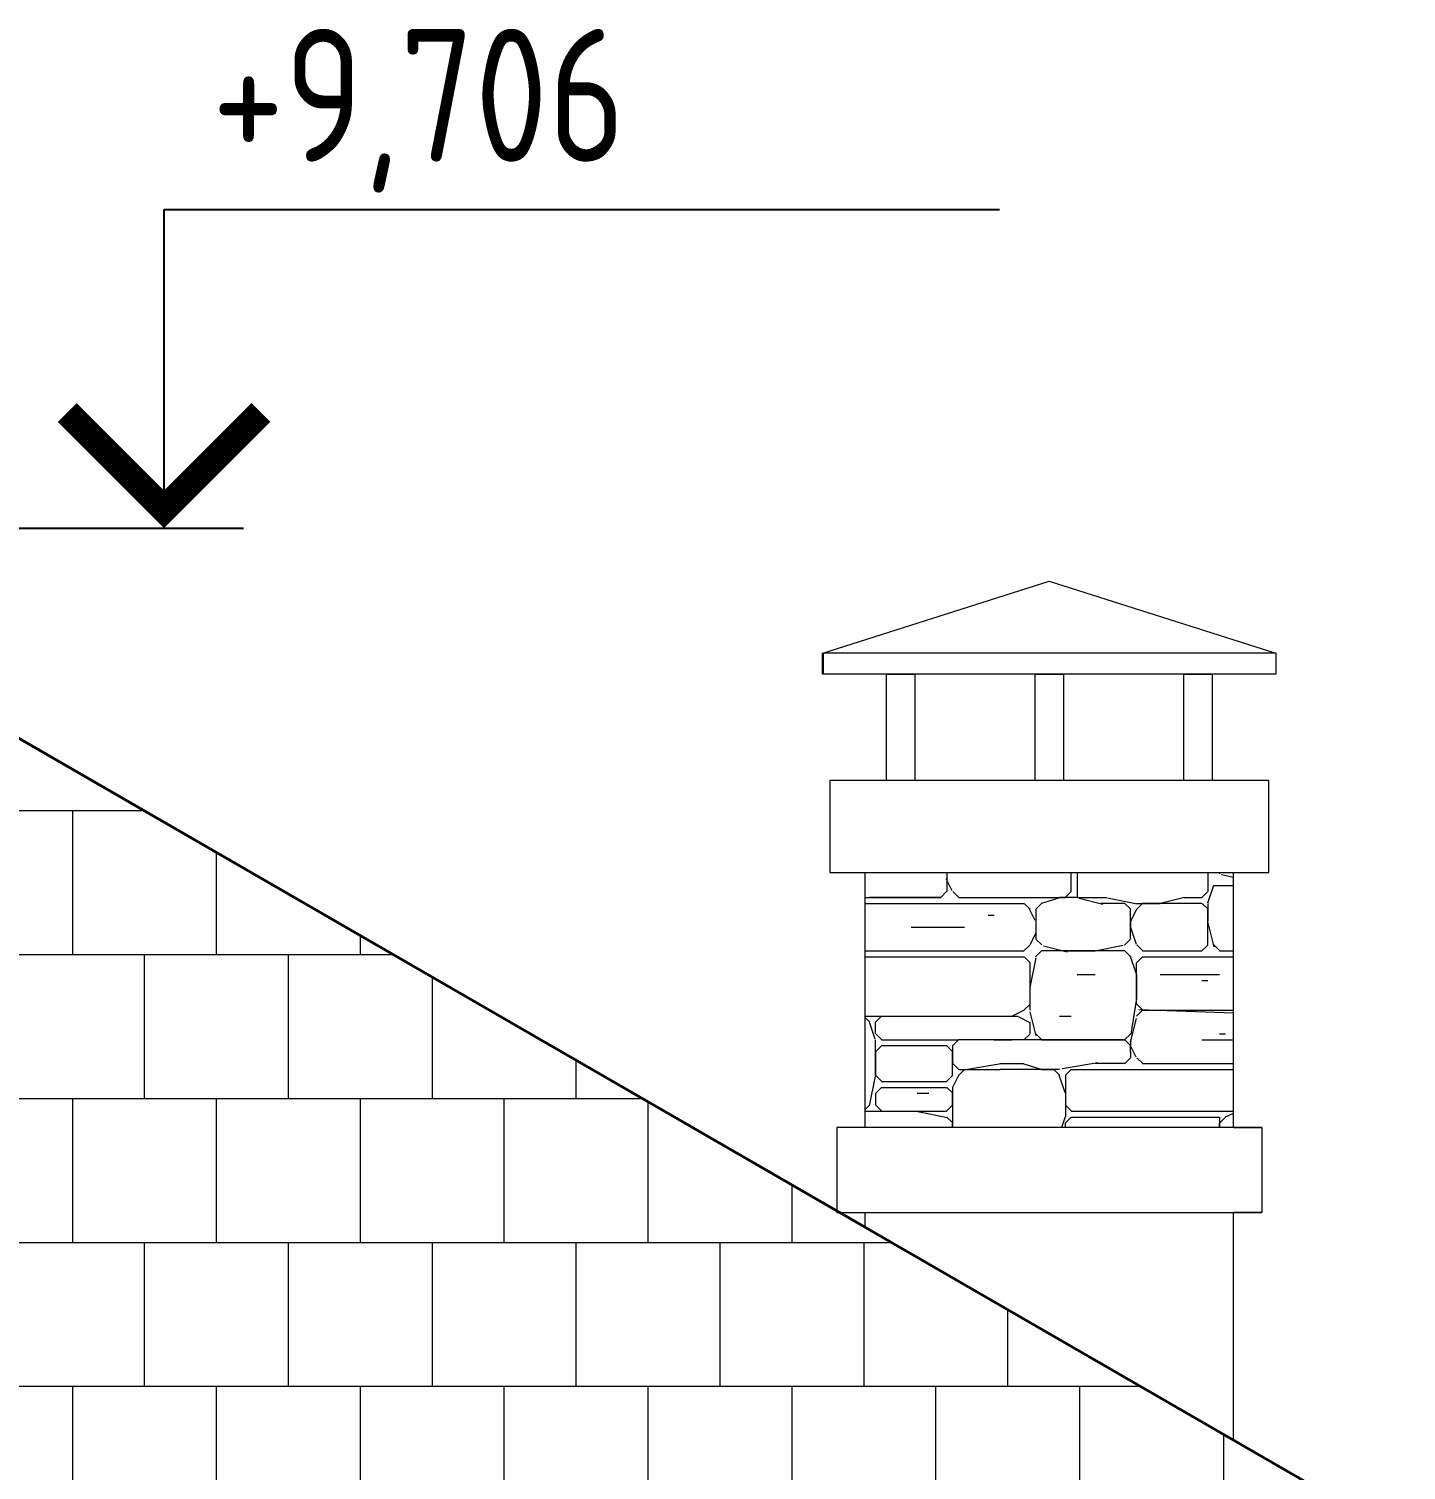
# Model space of a CAD drawing. Extents: x -12289450 to -10763036, y -7834513 to -6150123.
# Drawn here: x -11130987 to -11129042, y -7699345 to -7697309 of the extents above; entities that cross this region are included whole.
import ezdxf

# ---------------------------------------------------------------- set-up
doc = ezdxf.new("R2010")
doc.units = 0
doc.header["$LTSCALE"] = 25
for name, color, linetype in [('008-ШТРИХОВКА', 252, 'Continuous'), ('Крыши', 7, 'Continuous'), ('Примечания', 7, 'Continuous')]:
    doc.layers.add(name, color=color, linetype=linetype)
doc.layers.add('RAZMER', color=7, linetype='Continuous', lineweight=9)
doc.styles.add('GOST 2.304', font='cs_gost2304.shx')

msp = doc.modelspace()

# ---------------------------------------------------------------- hatches: boundary and pattern name
at = {"layer": '008-ШТРИХОВКА', "lineweight": 18, "ltscale": 3}
h = msp.add_hatch(dxfattribs=at)
h.set_pattern_fill('AR-B88', color=256)
h.set_pattern_definition([(0, (-57541.28, -161115.81), (0, 203.2), []), (90, (-57541.28, -161115.81), (-101.6, 203.2), [203.2, -203.2])])
h.paths.add_polyline_path([(-11131705.9, -7698630.7), (-11131706.2, -7698171.6), (-11131752.1, -7698150.7), (-11131517.4, -7698015.2), (-11125615.9, -7701420.7), (-11137415.9, -7701420.7), (-11132275.9, -7698453.1), (-11132275.9, -7698500.7), (-11132225.9, -7698500.7), (-11132225.9, -7698860.7), (-11132225.9, -7698980.7), (-11132225.9, -7699536.3), (-11132326.3, -7699536.3), (-11132326.3, -7700177.4), (-11131605.5, -7700177.4), (-11131605.5, -7699536.3), (-11131705.9, -7699536.3)])
at = {"layer": 'RAZMER', "lineweight": 0, "ltscale": 4}
h = msp.add_hatch(dxfattribs=at)
h.set_pattern_fill('DSLSTN', color=251, scale=300, style=0, pattern_type=2)
h.set_pattern_definition([(180, (440752.4, -635207), (-1e-13, -837.9), [184.338, -653.562]), (0, (439939.6, -635240.5), (0, 837.9), [108.927, -728.973]), (0, (440048.6, -635282.4), (0, 837.9), [58.653, -779.247]), (315, (440040.2, -635274.06), (837.899983, -2e-13), [11.8497, -1173.11985]), (270, (440040.2, -635265.7), (837.9, -2e-13), [8.379, -829.521]), (270, (440040.2, -635248.9), (837.9, -2e-13), [16.758, -821.142]), (225, (440048.56, -635240.54), (-1e-13, -837.899983), [11.8497, -1173.11985]), (180, (440283.2, -635240.5), (-1e-13, -837.9), [234.612, -603.288]), (135, (440291.56, -635248.9), (-837.899983, 7e-14), [11.8497, -1173.11985]), (90, (440291.56, -635257.3), (-837.9, 5e-14), [8.379, -829.521]), (180, (440283.2, -634762.9), (-1e-13, -837.9), [351.918, -485.982]), (180, (440207.8, -634930.5), (-1e-13, -837.9), [159.201, -678.699]), (180, (440400.5, -634553.5), (-1e-13, -837.9), [343.539, -494.361]), (225, (440534.55, -635005.9), (-1e-13, -837.899983), [11.8497, -1173.11985]), (315, (440534.55, -635005.9), (837.899983, -2e-13), [11.8497, -1173.11985]), (45, (440299.93, -634704.3), (7e-14, 837.899983), [11.8497, -1173.11985]), (0, (440056.94, -634704.3), (0, 837.9), [242.991, -594.909]), (135, (440559.7, -634821.6), (-837.899983, 7e-14), [11.8497, -1173.11985]), (180, (440693.75, -634821.6), (-1e-13, -837.9), [134.064, -703.836]), (225, (440417.24, -634829.97), (-1e-13, -837.899983), [11.8497, -1173.11985]), (180, (440702.1, -634830), (-1e-13, -837.9), [284.886, -553.014]), (0, (439989.9, -635315.95), (0, 837.9), [16.758, -821.142]), (0, (440090.5, -634846.7), (0, 837.9), [8.379, -829.521]), (0, (439939.6, -634804.8), (0, 837.9), [50.274, -787.626]), (0, (439914.5, -634788.1), (0, 837.9), [16.758, -821.142]), (0, (440660.2, -634670.8), (0, 837.9), [33.516, -804.384]), (0, (440677, -634662.4), (0, 837.9), [67.032, -770.868]), (0, (440090.5, -635064.6), (0, 837.9), [8.379, -829.521]), (0, (439981.5, -635081.3), (0, 837.9), [75.411, -762.489]), (0, (439889.4, -635064.6), (0, 837.9), [25.137, -812.763]), (0, (440643.5, -635290.8), (0, 837.9), [16.758, -821.142]), (0, (440660.2, -635299.2), (0, 837.9), [25.137, -812.763]), (0, (440584.8, -635248.9), (0, 837.9), [8.379, -829.521]), (0, (440702.1, -635232.2), (0, 837.9), [16.758, -821.142]), (0, (440191, -635207), (0, 837.9), [16.758, -821.142]), (0, (440216.14, -635148.4), (0, 837.9), [25.137, -812.763]), (0, (440417.2, -635232.2), (0, 837.9), [8.379, -829.521]), (0, (440392.1, -635240.5), (0, 837.9), [75.411, -762.489]), (0, (440534.55, -635173.5), (0, 837.9), [8.379, -829.521]), (0, (440542.9, -635165.1), (0, 837.9), [33.516, -804.384]), (0, (440392.1, -635156.75), (0, 837.9), [8.379, -829.521]), (0, (440333.45, -635148.4), (0, 837.9), [83.79, -754.11]), (0, (440576.4, -635081.3), (0, 837.9), [58.653, -779.247]), (0, (440484.3, -635047.8), (0, 837.9), [25.137, -812.763]), (0, (440258, -634980.8), (0, 837.9), [8.379, -829.521]), (0, (440341.8, -634964), (0, 837.9), [16.758, -821.142]), (0, (440350.2, -634955.65), (0, 837.9), [16.758, -821.142]), (0, (440115.6, -634570.2), (0, 837.9), [8.379, -829.521]), (0, (440115.6, -634620.5), (0, 837.9), [50.274, -787.626]), (0, (440266.4, -634587), (0, 837.9), [16.758, -821.142]), (0, (440283.2, -634578.6), (0, 837.9), [67.032, -770.868]), (0, (440207.8, -634746.2), (0, 837.9), [16.758, -821.142]), (0, (440023.4, -634729.4), (0, 837.9), [25.137, -812.763]), (0, (440015.05, -634721), (0, 837.9), [108.927, -728.973]), (0, (440501, -634762.9), (0, 837.9), [8.379, -829.521]), (0, (440367, -634746.2), (0, 837.9), [8.379, -829.521]), (0, (440383.7, -634754.56), (0, 837.9), [25.137, -812.763]), (0, (440609.96, -634880.24), (0, 837.9), [41.895, -796.005]), (0, (440576.4, -634871.9), (0, 837.9), [41.895, -796.005]), (0, (440434, -634888.6), (0, 837.9), [16.758, -821.142]), (0, (440459.1, -634846.7), (0, 837.9), [16.758, -821.142]), (0, (440450.76, -634838.35), (0, 837.9), [16.758, -821.142]), (0, (440283.2, -634905.4), (0, 837.9), [25.137, -812.763]), (0, (440157.5, -634897), (0, 837.9), [16.758, -821.142]), (0, (440149.1, -634905.4), (0, 837.9), [16.758, -821.142]), (0, (440082.1, -634888.6), (0, 837.9), [16.758, -821.142]), (270, (440040.2, -634469.7), (837.9, -2e-13), [75.411, -762.489]), (243.43495, (440048.56, -634452.9), (3.1e-05, -837.899992), [18.736014, -1854.86532]), (251.56505, (440199.39, -634511.57), (-7e-06, -837.899987), [26.49673, -2623.1757]), (270, (440199.4, -634478.05), (837.9, -2e-13), [33.516, -804.384]), (288.43495, (440191, -634452.91), (837.9000444, -1675.799994), [26.49673, -2623.1757]), (333.43495, (439847.47, -635106.48), (837.899992, 3.1e-05), [18.736014, -1854.86532]), (296.56505, (439839.1, -635089.7), (837.900001, -837.900036), [18.736014, -1854.86532]), (270, (439839.1, -635056.2), (837.9, -2e-13), [33.516, -804.384]), (206.56505, (439855.85, -635047.82), (-837.900036, -837.900001), [18.736014, -1854.86532]), (26.565051, (439847.47, -634511.57), (837.900021, 837.900016), [18.736014, -1854.86532]), (348.69007, (439855.85, -634578.6), (837.8999923, 3.91e-05), [42.72469, -4229.7438]), (333.43495, (439839.1, -634570.22), (837.899992, 3.1e-05), [18.736014, -1854.86532]), (270, (439839.1, -634519.95), (837.9, -2e-13), [50.274, -787.626]), (225, (439847.47, -634511.57), (-1e-13, -837.899983), [11.8497, -1173.11985]), (0, (439847.5, -635039.44), (0, 837.9), [175.959, -661.941]), (315, (439830.7, -635022.7), (837.899983, -2e-13), [23.69939, -1161.27015]), (270, (439830.7, -634972.4), (837.9, -2e-13), [50.274, -787.626]), (243.43495, (439839.1, -634955.65), (3.1e-05, -837.899992), [18.736014, -1854.86532]), (225, (439847.47, -634947.3), (-1e-13, -837.899983), [11.8497, -1173.11985]), (194.03624, (439880.98, -634938.9), (-2513.7000764, -837.899857), [34.547505, -3420.2028]), (0, (440207.8, -634930.5), (0, 837.9), [16.758, -821.142]), (0, (439981.5, -635299.2), (0, 837.9), [41.895, -796.005]), (0, (439939.6, -635307.6), (0, 837.9), [92.169, -745.731]), (45, (439939.64, -634654), (7e-14, 837.899983), [23.69939, -1161.27015]), (90, (439939.6, -634687.5), (-837.9, 5e-14), [33.516, -804.384]), (135, (439948, -634695.9), (-837.899983, 7e-14), [11.8497, -1173.11985]), (116.56505, (440048.56, -634662.4), (-837.900001, 837.900036), [18.736014, -1854.86532]), (90, (440048.6, -634679.15), (-837.9, 5e-14), [16.758, -821.142]), (63.434949, (440040.2, -634695.9), (-1.6e-05, 837.899992), [18.736014, -1854.86532]), (288.43495, (440576.44, -634670.77), (837.9000444, -1675.799994), [26.49673, -2623.1757]), (270, (440576.4, -634662.4), (837.9, -2e-13), [8.379, -829.521]), (243.43495, (440584.82, -634645.63), (3.1e-05, -837.899992), [18.736014, -1854.86532]), (251.56505, (440677, -635081.34), (-7e-06, -837.899987), [26.49673, -2623.1757]), (270, (440677, -635039.44), (837.9, -2e-13), [41.895, -796.005]), (296.56505, (440668.6, -635022.7), (837.900001, -837.900036), [18.736014, -1854.86532]), (288.43495, (440291.56, -635081.34), (837.9000444, -1675.799994), [26.49673, -2623.1757]), (270, (440291.56, -635073), (837.9, -2e-13), [8.379, -829.521]), (243.43495, (440299.93, -635056.2), (3.1e-05, -837.899992), [18.736014, -1854.86532]), (243.43495, (440157.5, -635089.7), (3.1e-05, -837.899992), [18.736014, -1854.86532]), (270, (440157.5, -635073), (837.9, -2e-13), [16.758, -821.142]), (296.56505, (440149.1, -635056.2), (837.900001, -837.900036), [18.736014, -1854.86532]), (315, (440291.56, -634662.4), (837.899983, -2e-13), [23.69939, -1161.27015]), (63.434949, (440149.1, -634838.35), (-1.6e-05, 837.899992), [18.736014, -1854.86532]), (90, (440149.1, -634855.1), (-837.9, 5e-14), [16.758, -821.142]), (135, (440165.9, -634871.86), (-837.899983, 7e-14), [23.69939, -1161.27015]), (90, (440718.9, -634913.8), (-837.9, 5e-14), [75.411, -762.489]), (45, (440710.5, -634922.14), (7e-14, 837.899983), [11.8497, -1173.11985]), (270, (440668.6, -634938.9), (837.9, -2e-13), [58.653, -779.247]), (270, (440534.55, -634938.9), (837.9, -2e-13), [67.032, -770.868]), (108.43495, (440769.16, -635240.54), (-837.9000444, 1675.799994), [26.49673, -2623.1757]), (90, (440769.2, -635290.8), (-837.9, 5e-14), [50.274, -787.626]), (78.690068, (440760.78, -635332.71), (-9.9e-06, 837.8999923), [42.72469, -4229.7438]), (278.1301, (440551.3, -635274.06), (837.8997774, -5027.3998965), [59.24848, -5865.5994]), (270, (440551.3, -635240.5), (837.9, -2e-13), [33.516, -804.384]), (251.56505, (440559.68, -635215.4), (-7e-06, -837.899987), [26.49673, -2623.1757]), (333.43495, (440132.35, -635207.02), (837.899992, 3.1e-05), [18.736014, -1854.86532]), (180, (440140.7, -635240.5), (-1e-13, -837.9), [58.653, -779.247]), (0, (440048.6, -634880.24), (0, 837.9), [343.539, -494.361]), (180, (440191, -635282.4), (-1e-13, -837.9), [83.79, -754.11]), (189.46232, (440241.28, -635274.06), (-4189.4998786, -837.8998155), [50.96747, -5045.7792]), (180, (440283.2, -635274.06), (-1e-13, -837.9), [41.895, -796.005]), (0, (440216.14, -635240.5), (0, 837.9), [25.137, -812.763]), (0, (440098.8, -635240.5), (0, 837.9), [25.137, -812.763]), (180, (439956.4, -634938.9), (-1e-13, -837.9), [75.411, -762.489]), (90, (440040.2, -634930.5), (-837.9, 5e-14), [50.274, -787.626]), (63.434949, (440031.8, -634947.27), (-1.6e-05, 837.899992), [18.736014, -1854.86532]), (0, (440006.7, -634947.3), (0, 837.9), [25.137, -812.763]), (350.53768, (439956.4, -634938.9), (837.8999918, 3.62e-05), [50.96747, -5045.7792]), (0, (439981.5, -634947.3), (0, 837.9), [41.895, -796.005]), (350.53768, (439931.26, -634938.9), (837.8999918, 3.62e-05), [50.96747, -5045.7792]), (350.53768, (440618.34, -634503.19), (837.8999918, 3.62e-05), [50.96747, -5045.7792]), (0, (440442.4, -634503.2), (0, 837.9), [175.959, -661.941]), (26.565051, (440425.62, -634511.57), (837.900021, 837.900016), [18.736014, -1854.86532]), (0, (440207.8, -634511.6), (0, 837.9), [209.475, -628.425]), (0, (440165.9, -634444.5), (0, 837.9), [16.758, -821.142]), (341.56505, (440140.73, -634436.16), (837.899987, -7e-06), [26.49673, -2623.1757]), (0, (440107.2, -634436.16), (0, 837.9), [33.516, -804.384]), (9.4623222, (440056.94, -634444.53), (4189.4998465, 837.8999764), [50.96747, -5045.7792]), (348.69007, (439989.91, -634503.19), (837.8999923, 3.91e-05), [42.72469, -4229.7438]), (0, (439864.2, -634503.2), (0, 837.9), [125.685, -712.215]), (8.1301023, (439973.15, -634586.98), (5027.3998629, 837.8999792), [59.24848, -5865.5994]), (0, (439897.74, -634587), (0, 837.9), [75.411, -762.489]), (281.30993, (440040.19, -634603.74), (837.8998758, -3351.6001317), [42.72469, -4229.7438]), (270, (440040.2, -634578.6), (837.9, -2e-13), [25.137, -812.763]), (243.43495, (440048.56, -634561.84), (3.1e-05, -837.899992), [18.736014, -1854.86532]), (0, (440316.7, -634545.1), (0, 837.9), [50.274, -787.626]), (0, (440107.2, -634545.1), (0, 837.9), [41.895, -796.005]), (0, (440383.7, -634654), (0, 837.9), [16.758, -821.142]), (9.4623222, (440333.45, -634662.39), (4189.4998465, 837.8999764), [50.96747, -5045.7792]), (0, (440132.35, -634662.4), (0, 837.9), [201.096, -636.804]), (0, (440132.35, -634662.4), (0, 837.9), [58.653, -779.247]), (353.65981, (440056.94, -634654.01), (837.8999791, 3.02e-05), [75.87507, -7511.6322]), (180, (440693.75, -634628.9), (-1e-13, -837.9), [276.507, -561.393]), (0, (440417.2, -634587), (0, 837.9), [276.507, -561.393]), (0, (440559.7, -634762.9), (0, 837.9), [184.338, -653.562]), (0, (440559.7, -634712.7), (0, 837.9), [184.338, -653.562]), (0, (440442.4, -634712.7), (0, 837.9), [117.306, -720.594]), (333.43495, (440425.62, -634704.3), (837.899992, 3.1e-05), [18.736014, -1854.86532]), (348.69007, (440526.17, -634628.87), (837.8999923, 3.91e-05), [42.72469, -4229.7438]), (14.036243, (440425.62, -634637.25), (2513.7000325, 837.8999888), [34.547505, -3420.2028]), (180, (440149.1, -634922.1), (-1e-13, -837.9), [67.032, -770.868]), (0, (439931.3, -634712.7), (0, 837.9), [351.918, -485.982]), (0, (440191, -634771.3), (0, 837.9), [50.274, -787.626]), (0, (440056.94, -634871.9), (0, 837.9), [83.79, -754.11]), (165.96376, (439931.26, -634880.24), (-837.8999707, -6.1e-05), [34.547505, -3420.2028]), (180, (439989.9, -634880.24), (-1e-13, -837.9), [58.653, -779.247]), (187.12502, (440056.94, -634871.86), (-5865.3000122, -837.9003778), [67.55366, -6687.8121]), (0, (439897.74, -634771.3), (0, 837.9), [242.991, -594.909]), (0, (440207.8, -635341.1), (0, 837.9), [335.16, -502.74]), (0, (440467.5, -635274.06), (0, 837.9), [41.895, -796.005]), (0, (440207.8, -635282.4), (0, 837.9), [335.16, -502.74]), (296.56505, (440291.56, -635248.92), (837.900001, -837.900036), [18.736014, -1854.86532]), (270, (440291.56, -635240.5), (837.9, -2e-13), [8.379, -829.521]), (255.96376, (440299.93, -635207.02), (6.1e-05, -837.8999707), [34.547505, -3420.2028]), (0, (440308.3, -635198.64), (0, 837.9), [310.023, -527.877]), (284.03624, (440400.48, -635072.96), (837.899857, -2513.7000764), [34.547505, -3420.2028]), (270, (440400.5, -635047.8), (837.9, -2e-13), [25.137, -812.763]), (251.56505, (440408.86, -635022.69), (-7e-06, -837.899987), [26.49673, -2623.1757]), (0, (440308.3, -635123.2), (0, 837.9), [310.023, -527.877]), (180, (440643.5, -635014.3), (-1e-13, -837.9), [100.548, -737.352]), (206.56505, (440660.23, -635005.93), (-837.900036, -837.900001), [18.736014, -1854.86532]), (315, (440400.5, -634989.17), (837.899983, -2e-13), [11.8497, -1173.11985]), (270, (440400.5, -634972.4), (837.9, -2e-13), [16.758, -821.142]), (243.43495, (440408.86, -634938.9), (3.1e-05, -837.899992), [18.736014, -1854.86532]), (135, (440534.55, -634947.3), (-837.899983, 7e-14), [23.69939, -1161.27015]), (165.96376, (440450.76, -635014.3), (-837.8999707, -6.1e-05), [34.547505, -3420.2028]), (180, (440526.2, -635014.3), (-1e-13, -837.9), [75.411, -762.489]), (0, (440408.9, -635022.7), (0, 837.9), [259.749, -578.151]), (26.565051, (440123.98, -635207.02), (837.900021, 837.900016), [18.736014, -1854.86532]), (0, (440090.5, -635207), (0, 837.9), [33.516, -804.384]), (0, (439881, -635207), (0, 837.9), [83.79, -754.11]), (353.65981, (439805.57, -635198.645), (837.8999791, 3.02e-05), [75.87507, -7511.6322]), (0, (439805.6, -635123.2), (0, 837.9), [335.16, -502.74]), (0, (439864.2, -635114.85), (0, 837.9), [276.507, -561.393]), (0, (439855.85, -635047.8), (0, 837.9), [284.886, -553.014]), (260.53768, (440299.93, -635181.89), (3.62e-05, -837.8999918), [50.96747, -5045.7792]), (270, (440299.9, -635148.4), (837.9, -2e-13), [33.516, -804.384]), (288.43495, (440291.56, -635123.23), (837.9000444, -1675.799994), [26.49673, -2623.1757]), (284.03624, (440149.11, -635198.64), (837.899857, -2513.7000764), [34.547505, -3420.2028]), (270, (440149.1, -635165.1), (837.9, -2e-13), [33.516, -804.384]), (258.69007, (440157.49, -635123.23), (3.91e-05, -837.8999923), [42.72469, -4229.7438]), (45, (440283.2, -635106.5), (7e-14, 837.899983), [11.8497, -1173.11985]), (11.309932, (440241.28, -635114.85), (3351.6001025, 837.8999928), [42.72469, -4229.7438]), (0, (440199.4, -635114.85), (0, 837.9), [41.895, -796.005]), (345.96376, (440165.87, -635106.48), (837.8999707, 6.1e-05), [34.547505, -3420.2028]), (198.43495, (440191, -635039.44), (-1675.799994, -837.9000444), [26.49673, -2623.1757]), (180, (440216.14, -635039.44), (-1e-13, -837.9), [25.137, -812.763]), (165.96376, (440249.66, -635047.82), (-837.8999707, -6.1e-05), [34.547505, -3420.2028]), (180, (440283.2, -635047.8), (-1e-13, -837.9), [33.516, -804.384]), (0, (440191, -635039.44), (0, 837.9), [8.379, -829.521]), (0, (440048.6, -635039.44), (0, 837.9), [150.822, -687.078]), (345.96376, (440165.87, -634964.03), (837.8999707, 6.1e-05), [34.547505, -3420.2028]), (0, (440090.5, -634964), (0, 837.9), [75.411, -762.489]), (11.309932, (440048.56, -634972.41), (3351.6001025, 837.8999928), [42.72469, -4229.7438]), (296.56505, (440031.8, -635014.3), (837.900001, -837.900036), [18.736014, -1854.86532]), (270, (440031.8, -635005.9), (837.9, -2e-13), [8.379, -829.521]), (251.56505, (440040.19, -634980.8), (-7e-06, -837.899987), [26.49673, -2623.1757]), (270, (440216.14, -634938.9), (837.9, -2e-13), [100.548, -737.352]), (351.8699, (440149.11, -634922.14), (837.8999899, 3.95e-05), [59.24848, -5865.5994]), (0, (440107.2, -634922.1), (0, 837.9), [41.895, -796.005]), (0, (440367, -635039.44), (0, 837.9), [25.137, -812.763]), (14.036243, (440333.45, -635047.82), (2513.7000325, 837.8999888), [34.547505, -3420.2028]), (0, (440299.9, -635047.8), (0, 837.9), [33.516, -804.384]), (348.69007, (440258.04, -635039.44), (837.8999923, 3.91e-05), [42.72469, -4229.7438]), (0, (440216.14, -635039.44), (0, 837.9), [41.895, -796.005]), (180, (440392.1, -634930.5), (-1e-13, -837.9), [167.58, -670.32]), (14.036243, (440676.99, -634930.52), (2513.7000325, 837.8999888), [34.547505, -3420.2028]), (0, (440467.5, -634930.5), (0, 837.9), [209.475, -628.425]), (243.43495, (440551.3, -634788.07), (3.1e-05, -837.899992), [18.736014, -1854.86532]), (270, (440551.3, -634762.9), (837.9, -2e-13), [25.137, -812.763]), (281.30993, (440542.93, -634721.04), (837.8998758, -3351.6001317), [42.72469, -4229.7438]), (296.56505, (440291.56, -634788.07), (837.900001, -837.900036), [18.736014, -1854.86532]), (270, (440291.56, -634746.2), (837.9, -2e-13), [41.895, -796.005]), (251.56505, (440299.93, -634721.04), (-7e-06, -837.899987), [26.49673, -2623.1757]), (0, (440299.9, -634721), (0, 837.9), [242.991, -594.909]), (0, (440308.3, -634813.2), (0, 837.9), [226.233, -611.667]), (26.565051, (440693.75, -634821.6), (837.900021, 837.900016), [18.736014, -1854.86532]), (333.43495, (440702.13, -634829.97), (837.899992, 3.1e-05), [18.736014, -1854.86532]), (90, (440408.9, -634846.7), (-837.9, 5e-14), [8.379, -829.521]), (75.963757, (440400.48, -634880.24), (-1.7e-05, 837.8999707), [34.547505, -3420.2028]), (90, (440400.5, -634930.5), (-837.9, 5e-14), [50.274, -787.626]), (0, (440157.5, -634821.6), (0, 837.9), [234.612, -603.288]), (0, (440191, -634813.2), (0, 837.9), [41.895, -796.005]), (180, (440283.2, -634813.2), (-1e-13, -837.9), [125.685, -712.215]), (225, (440291.56, -634804.83), (-1e-13, -837.899983), [11.8497, -1173.11985]), (270, (440291.56, -634779.7), (837.9, -2e-13), [25.137, -812.763]), (315, (440283.2, -634771.3), (837.899983, -2e-13), [11.8497, -1173.11985]), (0, (440157.5, -634771.3), (0, 837.9), [125.685, -712.215]), (45, (440149.1, -634779.7), (7e-14, 837.899983), [11.8497, -1173.11985]), (90, (440149.1, -634804.8), (-837.9, 5e-14), [25.137, -812.763]), (135, (440157.5, -634813.2), (-837.899983, 7e-14), [11.8497, -1173.11985]), (26.565051, (440375.35, -634930.5), (837.900021, 837.900016), [18.736014, -1854.86532]), (0, (440333.45, -634930.5), (0, 837.9), [41.895, -796.005]), (0, (440048.6, -634922.1), (0, 837.9), [33.516, -804.384]), (180, (440392.1, -634871.9), (-1e-13, -837.9), [226.233, -611.667]), (180, (440710.5, -634771.3), (-1e-13, -837.9), [150.822, -687.078]), (225, (440291.56, -635265.7), (-1e-13, -837.899983), [11.8497, -1173.11985]), (45, (440031.8, -635299.2), (7e-14, 837.899983), [11.8497, -1173.11985]), (315, (440031.8, -635248.9), (837.899983, -2e-13), [11.8497, -1173.11985]), (45, (439931.26, -635257.3), (7e-14, 837.899983), [11.8497, -1173.11985]), (315, (439931.26, -635290.8), (837.899983, -2e-13), [11.8497, -1173.11985]), (45, (439931.26, -635315.95), (7e-14, 837.899983), [11.8497, -1173.11985]), (315, (439931.26, -635332.7), (837.899983, -2e-13), [11.8497, -1173.11985]), (225, (440040.2, -635332.7), (-1e-13, -837.899983), [11.8497, -1173.11985]), (315, (440031.8, -635307.6), (837.899983, -2e-13), [11.8497, -1173.11985]), (315, (440199.4, -635332.7), (837.899983, -2e-13), [11.8497, -1173.11985]), (45, (440199.4, -635290.8), (7e-14, 837.899983), [11.8497, -1173.11985]), (225, (440760.8, -635332.7), (-1e-13, -837.899983), [11.8497, -1173.11985]), (315, (440752.4, -635207), (837.899983, -2e-13), [11.8497, -1173.11985]), (45, (440559.7, -635215.4), (7e-14, 837.899983), [11.8497, -1173.11985]), (315, (440559.7, -635332.7), (837.899983, -2e-13), [11.8497, -1173.11985]), (225, (440551.3, -635332.7), (-1e-13, -837.899983), [11.8497, -1173.11985]), (315, (440542.9, -635282.43), (837.899983, -2e-13), [11.8497, -1173.11985]), (225, (440551.3, -635265.7), (-1e-13, -837.899983), [11.8497, -1173.11985]), (315, (440542.9, -635207), (837.899983, -2e-13), [11.8497, -1173.11985]), (315, (440299.93, -635265.7), (837.899983, -2e-13), [11.8497, -1173.11985]), (45, (440299.93, -635207), (7e-14, 837.899983), [11.8497, -1173.11985]), (45, (440283.2, -635240.54), (7e-14, 837.899983), [11.8497, -1173.11985]), (315, (440157.5, -635232.16), (837.899983, -2e-13), [11.8497, -1173.11985]), (225, (440149.1, -635232.16), (-1e-13, -837.899983), [11.8497, -1173.11985]), (315, (439931.26, -635232.16), (837.899983, -2e-13), [11.8497, -1173.11985]), (45, (439931.26, -635215.4), (7e-14, 837.899983), [11.8497, -1173.11985]), (135, (440308.3, -635198.64), (-837.899983, 7e-14), [11.8497, -1173.11985]), (225, (440626.7, -635190.27), (-1e-13, -837.899983), [11.8497, -1173.11985]), (315, (440618.34, -635123.23), (837.899983, -2e-13), [11.8497, -1173.11985]), (45, (440299.93, -635131.6), (7e-14, 837.899983), [11.8497, -1173.11985]), (315, (440283.2, -635114.85), (837.899983, -2e-13), [11.8497, -1173.11985]), (315, (440283.2, -635047.8), (837.899983, -2e-13), [11.8497, -1173.11985]), (45, (440157.5, -635056.2), (7e-14, 837.899983), [11.8497, -1173.11985]), (315, (440157.5, -635098.1), (837.899983, -2e-13), [11.8497, -1173.11985]), (45, (440157.5, -635123.23), (7e-14, 837.899983), [11.8497, -1173.11985]), (225, (440149.1, -635190.27), (-1e-13, -837.899983), [11.8497, -1173.11985]), (315, (439797.2, -635190.27), (837.899983, -2e-13), [11.8497, -1173.11985]), (225, (439805.6, -635123.23), (-1e-13, -837.899983), [11.8497, -1173.11985]), (315, (440140.73, -635123.23), (837.899983, -2e-13), [11.8497, -1173.11985]), (225, (440149.1, -635106.5), (-1e-13, -837.899983), [11.8497, -1173.11985]), (315, (440140.73, -635047.8), (837.899983, -2e-13), [11.8497, -1173.11985]), (225, (440031.8, -635031.06), (-1e-13, -837.899983), [11.8497, -1173.11985]), (315, (440023.4, -634947.3), (837.899983, -2e-13), [11.8497, -1173.11985]), (45, (439889.36, -634888.6), (7e-14, 837.899983), [11.8497, -1173.11985]), (315, (439889.36, -634930.5), (837.899983, -2e-13), [11.8497, -1173.11985]), (45, (440216.14, -634938.9), (7e-14, 837.899983), [11.8497, -1173.11985]), (45, (440199.4, -635039.44), (7e-14, 837.899983), [11.8497, -1173.11985]), (315, (440040.2, -635031.06), (837.899983, -2e-13), [11.8497, -1173.11985]), (45, (440040.2, -634980.8), (7e-14, 837.899983), [11.8497, -1173.11985]), (315, (440199.4, -634972.4), (837.899983, -2e-13), [11.8497, -1173.11985]), (225, (440216.14, -634955.65), (-1e-13, -837.899983), [11.8497, -1173.11985]), (315, (440207.77, -634930.5), (837.899983, -2e-13), [11.8497, -1173.11985]), (315, (440040.2, -634955.65), (837.899983, -2e-13), [11.8497, -1173.11985]), (45, (440040.2, -634938.9), (7e-14, 837.899983), [11.8497, -1173.11985]), (315, (440040.2, -634913.76), (837.899983, -2e-13), [11.8497, -1173.11985]), (45, (440040.2, -634888.6), (7e-14, 837.899983), [11.8497, -1173.11985]), (315, (440392.1, -634880.24), (837.899983, -2e-13), [11.8497, -1173.11985]), (225, (440400.5, -634913.76), (-1e-13, -837.899983), [11.8497, -1173.11985]), (315, (440392.1, -634930.5), (837.899983, -2e-13), [11.8497, -1173.11985]), (45, (440392.1, -635039.44), (7e-14, 837.899983), [11.8497, -1173.11985]), (45, (440392.1, -635114.85), (7e-14, 837.899983), [11.8497, -1173.11985]), (315, (440299.93, -635106.5), (837.899983, -2e-13), [11.8497, -1173.11985]), (45, (440299.93, -635056.2), (7e-14, 837.899983), [11.8497, -1173.11985]), (315, (440392.1, -635047.8), (837.899983, -2e-13), [11.8497, -1173.11985]), (135, (440417.24, -635114.85), (-837.899983, 7e-14), [11.8497, -1173.11985]), (225, (440668.6, -635106.5), (-1e-13, -837.899983), [11.8497, -1173.11985]), (315, (440408.86, -634997.55), (837.899983, -2e-13), [11.8497, -1173.11985]), (45, (440408.86, -634938.9), (7e-14, 837.899983), [11.8497, -1173.11985]), (45, (440660.23, -635005.9), (7e-14, 837.899983), [11.8497, -1173.11985]), (45, (440534.55, -634938.9), (7e-14, 837.899983), [11.8497, -1173.11985]), (315, (440660.23, -634930.5), (837.899983, -2e-13), [11.8497, -1173.11985]), (135, (440718.9, -634779.7), (-837.899983, 7e-14), [11.8497, -1173.11985]), (45, (440710.5, -634813.2), (7e-14, 837.899983), [11.8497, -1173.11985]), (225, (440400.5, -634863.5), (-1e-13, -837.899983), [11.8497, -1173.11985]), (315, (440392.1, -634821.6), (837.899983, -2e-13), [11.8497, -1173.11985]), (135, (440752.4, -634721.04), (-837.899983, 7e-14), [11.8497, -1173.11985]), (45, (440744, -634762.94), (7e-14, 837.899983), [11.8497, -1173.11985]), (315, (440551.3, -634754.56), (837.899983, -2e-13), [11.8497, -1173.11985]), (45, (440551.3, -634721.04), (7e-14, 837.899983), [11.8497, -1173.11985]), (45, (440551.3, -634779.7), (7e-14, 837.899983), [11.8497, -1173.11985]), (225, (440542.9, -634804.83), (-1e-13, -837.899983), [11.8497, -1173.11985]), (315, (440299.93, -634804.83), (837.899983, -2e-13), [11.8497, -1173.11985]), (225, (440149.1, -634863.5), (-1e-13, -837.899983), [11.8497, -1173.11985]), (315, (439889.36, -634863.5), (837.899983, -2e-13), [11.8497, -1173.11985]), (45, (439889.36, -634779.7), (7e-14, 837.899983), [11.8497, -1173.11985]), (315, (440140.73, -634771.3), (837.899983, -2e-13), [11.8497, -1173.11985]), (225, (440291.56, -634754.56), (-1e-13, -837.899983), [11.8497, -1173.11985]), (315, (440283.2, -634712.66), (837.899983, -2e-13), [11.8497, -1173.11985]), (315, (439922.9, -634754.56), (837.899983, -2e-13), [11.8497, -1173.11985]), (225, (439931.26, -634712.66), (-1e-13, -837.899983), [11.8497, -1173.11985]), (315, (439872.6, -634620.5), (837.899983, -2e-13), [11.8497, -1173.11985]), (45, (439872.6, -634595.36), (7e-14, 837.899983), [11.8497, -1173.11985]), (315, (440031.8, -634511.57), (837.899983, -2e-13), [11.8497, -1173.11985]), (225, (440040.2, -634570.2), (-1e-13, -837.899983), [11.8497, -1173.11985]), (315, (440031.8, -634587), (837.899983, -2e-13), [11.8497, -1173.11985]), (225, (440040.2, -634620.5), (-1e-13, -837.899983), [11.8497, -1173.11985]), (315, (439948, -634695.9), (837.899983, -2e-13), [11.8497, -1173.11985]), (225, (440040.2, -634695.9), (-1e-13, -837.899983), [11.8497, -1173.11985]), (315, (440031.8, -634637.25), (837.899983, -2e-13), [11.8497, -1173.11985]), (315, (440048.56, -634695.9), (837.899983, -2e-13), [11.8497, -1173.11985]), (45, (440048.56, -634670.77), (7e-14, 837.899983), [11.8497, -1173.11985]), (315, (440291.56, -634662.4), (837.899983, -2e-13), [11.8497, -1173.11985]), (315, (440308.3, -634704.3), (837.899983, -2e-13), [11.8497, -1173.11985]), (45, (440308.3, -634670.77), (7e-14, 837.899983), [11.8497, -1173.11985]), (225, (440417.24, -634704.3), (-1e-13, -837.899983), [11.8497, -1173.11985]), (315, (440408.86, -634662.4), (837.899983, -2e-13), [11.8497, -1173.11985]), (315, (440417.24, -634695.9), (837.899983, -2e-13), [11.8497, -1173.11985]), (225, (440576.44, -634695.9), (-1e-13, -837.899983), [23.69939, -1161.27015]), (315, (440584.8, -634695.9), (837.899983, -2e-13), [11.8497, -1173.11985]), (225, (440777.54, -634695.9), (-1e-13, -837.899983), [11.8497, -1173.11985]), (315, (440769.16, -634637.25), (837.899983, -2e-13), [11.8497, -1173.11985]), (45, (440584.8, -634645.63), (7e-14, 837.899983), [11.8497, -1173.11985]), (315, (440568.06, -634637.25), (837.899983, -2e-13), [11.8497, -1173.11985]), (45, (440417.24, -634645.63), (7e-14, 837.899983), [11.8497, -1173.11985]), (45, (440400.5, -634654), (7e-14, 837.899983), [11.8497, -1173.11985]), (315, (440048.56, -634645.63), (837.899983, -2e-13), [11.8497, -1173.11985]), (225, (440056.94, -634553.46), (-1e-13, -837.899983), [11.8497, -1173.11985]), (315, (440400.5, -634553.46), (837.899983, -2e-13), [11.8497, -1173.11985]), (225, (440417.24, -634536.7), (-1e-13, -837.899983), [11.8497, -1173.11985]), (315, (440199.4, -634536.7), (837.899983, -2e-13), [11.8497, -1173.11985]), (45, (440199.4, -634519.95), (7e-14, 837.899983), [11.8497, -1173.11985]), (45, (440182.6, -634545.1), (7e-14, 837.899983), [11.8497, -1173.11985]), (45, (440048.56, -634452.9), (7e-14, 837.899983), [11.8497, -1173.11985]), (315, (440182.6, -634444.53), (837.899983, -2e-13), [11.8497, -1173.11985]), (45, (440693.75, -634628.9), (7e-14, 837.899983), [11.8497, -1173.11985]), (315, (440408.86, -634620.5), (837.899983, -2e-13), [11.8497, -1173.11985]), (225, (440417.24, -634587), (-1e-13, -837.899983), [11.8497, -1173.11985]), (315, (440693.75, -634587), (837.899983, -2e-13), [11.8497, -1173.11985]), (45, (440668.6, -634578.6), (7e-14, 837.899983), [11.8497, -1173.11985]), (315, (440417.24, -634570.2), (837.899983, -2e-13), [11.8497, -1173.11985]), (45, (440417.24, -634519.95), (7e-14, 837.899983), [11.8497, -1173.11985]), (315, (440668.6, -634511.57), (837.899983, -2e-13), [11.8497, -1173.11985]), (270, (439797.2, -635131.6), (837.9, -2e-13), [58.653, -779.247]), (270, (440040.2, -634528.3), (837.9, -2e-13), [41.895, -796.005]), (270, (440408.9, -634561.8), (837.9, -2e-13), [83.79, -754.11]), (270, (440417.2, -634645.6), (837.9, -2e-13), [58.653, -779.247]), (90, (440576.4, -634695.9), (-837.9, 5e-14), [50.274, -787.626]), (0, (440056.94, -634662.4), (0, 837.9), [234.612, -603.288]), (90, (440048.6, -634695.9), (-837.9, 5e-14), [25.137, -812.763]), (0, (440316.7, -634662.4), (0, 837.9), [92.169, -745.731]), (270, (440417.2, -634670.8), (837.9, -2e-13), [25.137, -812.763]), (90, (440308.3, -634704.3), (-837.9, 5e-14), [33.516, -804.384]), (270, (440149.1, -634779.7), (837.9, -2e-13), [83.79, -754.11]), (270, (439889.4, -634779.7), (837.9, -2e-13), [83.79, -754.11]), (270, (439922.9, -634721), (837.9, -2e-13), [33.516, -804.384]), (90, (440718.9, -634804.8), (-837.9, 5e-14), [25.137, -812.763]), (270, (440551.3, -634779.7), (837.9, -2e-13), [33.516, -804.384]), (90, (440752.4, -634754.56), (-837.9, 5e-14), [33.516, -804.384]), (0, (440593.2, -634637.25), (0, 837.9), [167.58, -670.32]), (270, (440777.5, -634645.6), (837.9, -2e-13), [50.274, -787.626]), (0, (439956.4, -634704.3), (0, 837.9), [75.411, -762.489]), (270, (439872.6, -634595.36), (837.9, -2e-13), [25.137, -812.763]), (270, (440408.9, -634595.36), (837.9, -2e-13), [25.137, -812.763]), (0, (440316.7, -634712.7), (0, 837.9), [92.169, -745.731]), (180, (440031.8, -634637.25), (-1e-13, -837.9), [75.411, -762.489]), (180, (440769.2, -634637.25), (-1e-13, -837.9), [8.379, -829.521]), (180, (440769.2, -634704.3), (-1e-13, -837.9), [8.379, -829.521]), (0, (439922.9, -634628.9), (0, 837.9), [108.927, -728.973]), (90, (440040.2, -634620.5), (-837.9, 5e-14), [25.137, -812.763]), (180, (440031.8, -634587), (-1e-13, -837.9), [108.927, -728.973]), (270, (440291.56, -634721), (837.9, -2e-13), [33.516, -804.384]), (270, (440702.1, -634595.36), (837.9, -2e-13), [25.137, -812.763]), (0, (439881, -634587), (0, 837.9), [41.895, -796.005]), (0, (439881, -634628.9), (0, 837.9), [41.895, -796.005]), (0, (440593.2, -634704.3), (0, 837.9), [167.58, -670.32]), (270, (440551.3, -634721), (837.9, -2e-13), [33.516, -804.384]), (90, (440400.5, -634913.8), (-837.9, 5e-14), [25.137, -812.763]), (180, (440040.2, -634880.24), (-1e-13, -837.9), [117.306, -720.594]), (270, (440400.5, -634830), (837.9, -2e-13), [33.516, -804.384]), (270, (440031.8, -634955.65), (837.9, -2e-13), [75.411, -762.489]), (180, (440023.4, -635039.44), (-1e-13, -837.9), [100.548, -737.352]), (270, (440149.1, -635131.6), (837.9, -2e-13), [58.653, -779.247]), (0, (440040.2, -634545.1), (0, 837.9), [142.443, -695.457]), (270, (439931.3, -635257.3), (837.9, -2e-13), [33.516, -804.384]), (0, (439939.6, -635341.1), (0, 837.9), [92.169, -745.731]), (90, (440040.2, -635332.7), (-837.9, 5e-14), [16.758, -821.142]), (180, (440031.8, -635248.9), (-1e-13, -837.9), [92.169, -745.731]), (270, (440199.4, -634528.3), (837.9, -2e-13), [8.379, -829.521]), (0, (440207.8, -634545.1), (0, 837.9), [201.096, -636.804]), (90, (440417.2, -634536.7), (-837.9, 5e-14), [8.379, -829.521]), (90, (440199.4, -634528.3), (-837.9, 5e-14), [8.379, -829.521]), (270, (440417.2, -634511.6), (837.9, -2e-13), [16.758, -821.142]), (270, (440417.2, -634528.3), (837.9, -2e-13), [41.895, -796.005]), (0, (440425.6, -634578.6), (0, 837.9), [242.991, -594.909]), (90, (440677, -634570.2), (-837.9, 5e-14), [41.895, -796.005]), (90, (440417.2, -634528.3), (-837.9, 5e-14), [8.379, -829.521]), (270, (440677, -634519.95), (837.9, -2e-13), [8.379, -829.521]), (0, (440568.1, -635341.1), (0, 837.9), [184.338, -653.562]), (90, (440040.2, -634528.3), (-837.9, 5e-14), [8.379, -829.521]), (0, (439939.6, -635299.2), (0, 837.9), [92.169, -745.731]), (270, (439931.3, -635315.95), (837.9, -2e-13), [16.758, -821.142]), (90, (440040.2, -635290.8), (-837.9, 5e-14), [33.516, -804.384]), (270, (440199.4, -635290.8), (837.9, -2e-13), [41.895, -796.005]), (90, (440551.3, -635332.7), (-837.9, 5e-14), [41.895, -796.005]), (270, (440149.1, -635215.4), (837.9, -2e-13), [16.758, -821.142]), (90, (439931.3, -635232.2), (-837.9, 5e-14), [16.758, -821.142]), (0, (439939.6, -635207), (0, 837.9), [192.717, -645.183]), (270, (440291.56, -635257.3), (837.9, -2e-13), [8.379, -829.521]), (90, (440040.2, -635265.7), (-837.9, 5e-14), [8.379, -829.521]), (0, (440308.3, -635274.06), (0, 837.9), [234.612, -603.288]), (90, (440551.3, -635265.7), (-837.9, 5e-14), [50.274, -787.626]), (177.95459, (440542.925, -635207.024), (-837.900014315, 2.3127e-05), [234.761574, -23241.396]), (0, (440308.3, -635114.85), (0, 837.9), [83.79, -754.11]), (90, (440400.5, -635106.5), (-837.9, 5e-14), [50.274, -787.626]), (180, (440392.1, -635047.8), (-1e-13, -837.9), [83.79, -754.11]), (0, (440417.2, -635114.85), (0, 837.9), [242.991, -594.909]), (180, (440517.8, -634930.5), (-1e-13, -837.9), [117.306, -720.594]), (90, (440291.56, -635098.1), (-837.9, 5e-14), [41.895, -796.005]), (270, (440157.5, -635056.2), (837.9, -2e-13), [41.895, -796.005]), (90, (440299.9, -635190.3), (-837.9, 5e-14), [58.653, -779.247]), (270, (440626.7, -635131.6), (837.9, -2e-13), [58.653, -779.247]), (180, (440283.2, -635114.85), (-1e-13, -837.9), [117.306, -720.594]), (0, (440165.9, -635240.5), (0, 837.9), [117.306, -720.594]), (180, (439922.9, -634880.24), (-1e-13, -837.9), [25.137, -812.763]), (270, (439889.4, -634888.6), (837.9, -2e-13), [41.895, -796.005]), (90, (440040.2, -634913.8), (-837.9, 5e-14), [25.137, -812.763]), (90, (440207.8, -635031.1), (-837.9, 5e-14), [50.274, -787.626]), (270, (440040.2, -634938.9), (837.9, -2e-13), [16.758, -821.142]), (0, (440048.6, -634964), (0, 837.9), [159.201, -678.699]), (90, (440216.14, -634955.65), (-837.9, 5e-14), [16.758, -821.142]), (270, (440400.5, -634938.9), (837.9, -2e-13), [92.169, -745.731])])
h.paths.add_polyline_path([(-11129545.9, -7698860.7), (-11129285.9, -7698860.7), (-11129285.9, -7698500.7), (-11129805.9, -7698500.7), (-11129805.9, -7698680.7), (-11129805.9, -7698860.7)])

# ---------------------------------------------------------------- linework, layer by layer
at = {"layer": 'RAZMER', "lineweight": 5, "ltscale": 4}
for points in [[(-11129775.9, -7698370.7), (-11129775.9, -7698220.7), (-11129775.9, -7698220.7), (-11129735.9, -7698220.7), (-11129735.9, -7698370.7), (-11129775.9, -7698370.7)], [(-11129565.9, -7698370.7), (-11129565.9, -7698220.7), (-11129565.9, -7698220.7), (-11129525.9, -7698220.7), (-11129525.9, -7698370.7), (-11129565.9, -7698370.7)], [(-11129355.9, -7698370.7), (-11129355.9, -7698220.7), (-11129355.9, -7698220.7), (-11129315.9, -7698220.7), (-11129315.9, -7698370.7), (-11129355.9, -7698370.7)]]:
    msp.add_lwpolyline(points, dxfattribs=at)
at = {"layer": 'Крыши', "lineweight": 35, "ltscale": 3}
for q in [(-11129805.9, -7699001.6), (-11125615.9, -7701420.7)]:
    msp.add_line((-11131515.9, -7698014.4), q, dxfattribs=at)
at = {"layer": 'Крыши', "lineweight": 5, "ltscale": 3}
for p, q in [((-11129865.9, -7698190.7), (-11129545.9, -7698089.1)), ((-11129545.9, -7698089.1), (-11129225.9, -7698190.7)), ((-11129225.9, -7698190.7), (-11129865.9, -7698190.7)), ((-11129225.9, -7698190.7), (-11129225.9, -7698190.7)), ((-11129225.9, -7698190.7), (-11129225.9, -7698220.7)), ((-11129225.9, -7698220.7), (-11129865.9, -7698220.7))]:
    msp.add_line(p, q, dxfattribs=at)
at = {"layer": 'Крыши', "lineweight": 30, "ltscale": 3}
for q in [(-11129865.9, -7698190.7), (-11129865.9, -7698220.7), (-11129865.9, -7698220.7)]:
    msp.add_line((-11129865.9, -7698220.7), q, dxfattribs=at)
at = {"layer": 'Крыши', "lineweight": 5, "ltscale": 3}
for points in [[(-11129615.9, -7698370.7), (-11129855.9, -7698370.7), (-11129855.9, -7698500.7), (-11129805.9, -7698500.7)], [(-11129855.9, -7698500.7), (-11129235.9, -7698500.7), (-11129235.9, -7698370.7), (-11129855.9, -7698370.7)], [(-11129805.9, -7698860.7), (-11129805.9, -7698500.7)], [(-11129285.9, -7698860.7), (-11129285.9, -7698500.7)], [(-11129245.9, -7698860.7), (-11129845.9, -7698860.7), (-11129845.9, -7698980.7), (-11129245.9, -7698980.7)], [(-11129285.9, -7698860.7), (-11129245.9, -7698860.7), (-11129245.9, -7698980.7), (-11129285.9, -7698980.7)], [(-11129805.9, -7699001.6), (-11129805.9, -7698980.7)], [(-11129285.9, -7699301.8), (-11129285.9, -7698980.7)]]:
    msp.add_lwpolyline(points, dxfattribs=at)
at = {"layer": 'Примечания', "linetype": 'Continuous', "lineweight": 25, "ltscale": 75}
for p, q in [((-11130796.2, -7698014.4), (-11130796.2, -7697564.4)), ((-11130796.2, -7697564.4), (-11129616.2, -7697564.4)), ((-11131515.9, -7698014.4), (-11130683.7, -7698014.4))]:
    msp.add_line(p, q, dxfattribs=at)
at = {"layer": 'Примечания', "linetype": 'Continuous', "lineweight": 25, "ltscale": 75, "const_width": 37.5}
msp.add_lwpolyline([(-11130932.9, -7697851.1), (-11130796.2, -7697987.8), (-11130659.4, -7697851.1)], dxfattribs=at)

# ---------------------------------------------------------------- texts
at = {"layer": 'Примечания', "linetype": 'Continuous', "lineweight": 25, "ltscale": 75, "style": 'GOST 2.304'}
msp.add_text('+9,706', height=187.5, dxfattribs=at).set_placement((-11130728.7, -7697496.9))

doc.saveas('drawing.dxf')
